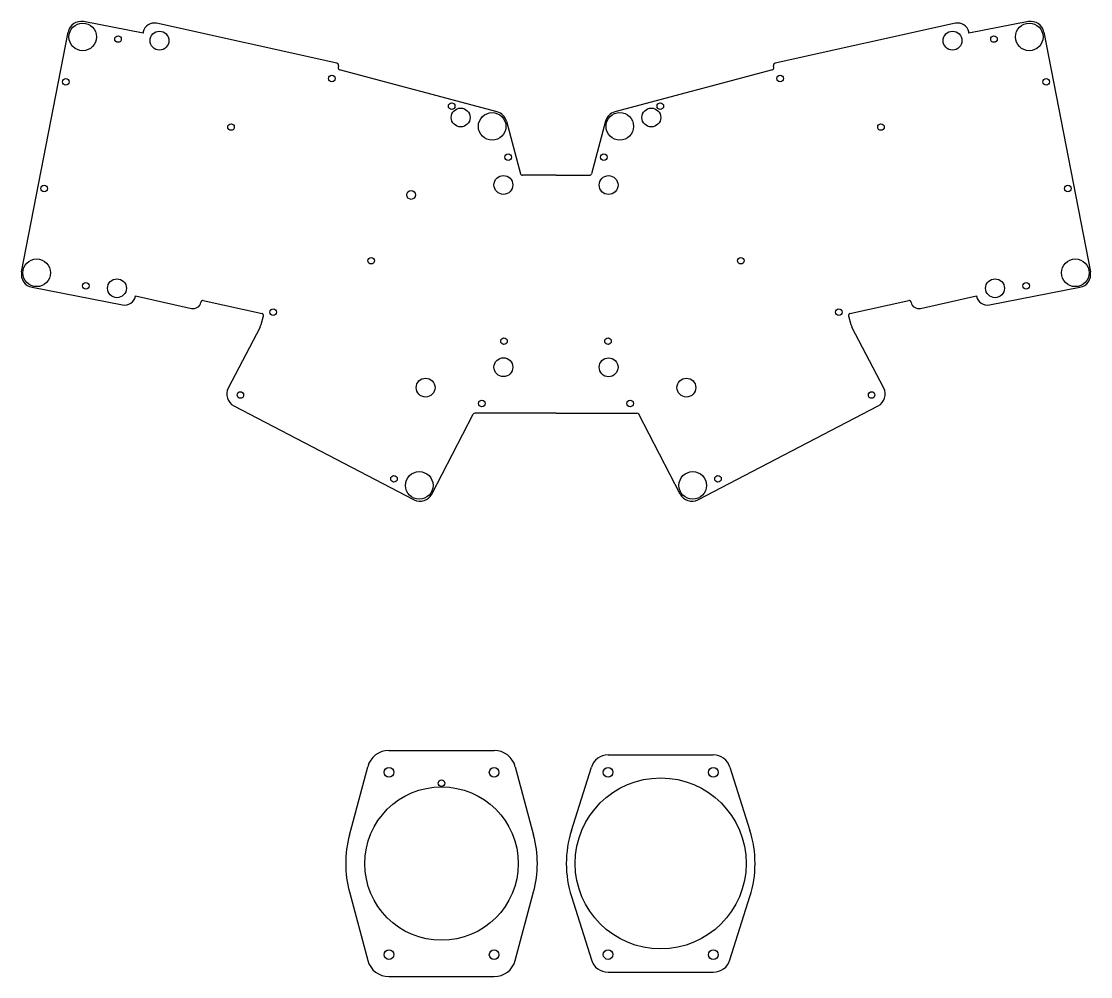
# Model space of a CAD drawing. Extents: x 28 to 272, y -552 to -34.
# Drawn here: x 28 to 272, y -552.2 to -334.4 of the extents above; entities that cross this region are included whole.
import ezdxf

# ---------------------------------------------------------------- set-up
doc = ezdxf.new("R2010")
doc.units = 0
doc.layers.add('BLACK', color=7, linetype='CONTINUOUS')

msp = doc.modelspace()

# ---------------------------------------------------------------- linework, layer by layer
at = {"layer": 'BLACK', "linetype": 'CONTINUOUS'}
for p, q in [((55.792043, -337.108007), (42.230986, -334.472004)), ((100.025975, -343.979395), (58.844477, -334.849677)), ((241.155547, -334.849677), (199.974049, -343.979395)), ((257.769038, -334.472004), (244.207981, -337.108007)), ((28.081813, -391.540657), (38.713677, -336.844459)), ((55.849311, -336.813392), (55.792043, -337.108007)), ((244.207981, -337.108007), (244.150713, -336.813392)), ((261.286347, -336.844459), (271.918211, -391.540657)), ((100.405902, -344.575765), (100.321724, -344.955458)), ((136.578292, -355.066421), (100.608715, -345.428404)), ((199.391309, -345.428404), (163.421732, -355.066421)), ((199.6783, -344.955458), (199.594122, -344.575765)), ((138.699612, -357.18774), (141.904235, -369.147547)), ((161.300412, -357.18774), (158.095789, -369.147547)), ((150.000012, -369.518137), (142.387198, -369.518137)), ((150.000012, -369.518137), (157.612826, -369.518137)), ((30.454268, -395.057966), (51.124468, -399.075846)), ((248.875556, -399.075846), (269.545756, -395.057966)), ((54.055558, -397.0988), (54.070749, -397.020652)), ((54.070749, -397.020652), (66.844968, -399.852628)), ((233.155056, -399.852628), (245.929275, -397.020652)), ((245.929275, -397.020652), (245.944466, -397.0988)), ((68.991891, -398.484885), (69.013755, -398.386262)), ((69.49085, -398.082319), (82.930036, -401.061715)), ((217.069988, -401.061715), (230.509174, -398.082319)), ((230.986269, -398.386262), (231.008133, -398.484885)), ((82.707372, -403.505598), (83.229829, -401.555762)), ((216.770195, -401.555762), (217.292652, -403.505598)), ((82.470626, -404.114387), (75.221062, -418.040668)), ((224.778962, -418.040668), (217.529398, -404.114387)), ((76.496848, -422.086947), (117.61433, -443.491351)), ((121.660609, -442.215565), (131.136128, -424.013263)), ((150.000012, -423.744137), (131.579633, -423.744137)), ((150.000012, -423.744137), (168.420391, -423.744137)), ((178.339415, -442.215565), (168.863896, -424.013263)), ((182.385694, -443.491351), (223.503176, -422.086947)), ((111.881629, -500.672895), (123.881659, -500.672894)), ((123.881659, -500.672894), (135.881689, -500.672895)), ((161.881689, -501.672895), (173.881689, -501.672895)), ((173.881689, -501.672895), (185.881689, -501.672895)), ((102.869788, -519.987029), (107.052, -504.3788)), ((140.711318, -504.3788), (144.89353, -519.987029)), ((153.504514, -518.93986), (158.066821, -504.470072)), ((189.696557, -504.470072), (194.258864, -518.93986)), ((102.869788, -532.927981), (107.052, -548.53621)), ((140.711318, -548.53621), (144.89353, -532.927981)), ((153.504514, -533.97515), (158.066821, -548.444938)), ((189.696557, -548.444938), (194.258864, -533.97515)), ((161.881689, -551.242115), (173.881689, -551.242115)), ((173.881689, -551.242115), (185.881689, -551.242115)), ((111.881629, -552.242115), (123.881659, -552.242116)), ((123.881659, -552.242116), (135.881689, -552.242115))]:
    msp.add_line(p, q, dxfattribs=at)
at = {"layer": 'BLACK'}
for centre, radius in [((42.029402, -337.950048), 3.15), ((257.970622, -337.950048), 3.15), ((50.072612, -338.441337), 0.75), ((59.52594, -338.811084), 2.15), ((240.474084, -338.811084), 2.15), ((249.926612, -338.441337), 0.75), ((38.160012, -348.194937), 0.75), ((98.840612, -347.458337), 0.75), ((201.158612, -347.458337), 0.75), ((261.839212, -348.194937), 0.75), ((126.198812, -353.738537), 0.75), ((173.800412, -353.738537), 0.75), ((128.250078, -356.333655), 2.15), ((135.434418, -358.367135), 3.15), ((164.557612, -358.353337), 3.15), ((171.749946, -356.333655), 2.15), ((75.853612, -358.507337), 0.75), ((224.145612, -358.507337), 0.75), ((139.099612, -365.365337), 0.75), ((160.899612, -365.365337), 0.75), ((138.000012, -371.707497), 2.15), ((162.000012, -371.733737), 2.15), ((33.232412, -372.528137), 0.75), ((116.933013, -373.995937), 1), ((266.766812, -372.528137), 0.75), ((31.514824, -391.747891), 3.15), ((107.806812, -388.987337), 0.75), ((192.192412, -388.987337), 0.75), ((268.4852, -391.747891), 3.15), ((42.706612, -394.702337), 0.75), ((49.838179, -395.268994), 2.15), ((250.161845, -395.268994), 2.15), ((257.292612, -394.702337), 0.75), ((85.454812, -400.722137), 0.75), ((214.544412, -400.722137), 0.75), ((138.134412, -407.326137), 0.75), ((161.864812, -407.326137), 0.75), ((138.000012, -413.276717), 2.15), ((162.000012, -413.302957), 2.15), ((120.249078, -417.928655), 2.15), ((179.750946, -417.928655), 2.15), ((77.987212, -419.619737), 0.75), ((222.012012, -419.619737), 0.75), ((133.105212, -421.550137), 0.75), ((166.894012, -421.550137), 0.75), ((113.039212, -438.720537), 0.75), ((118.801707, -440.23564), 3.15), ((181.198317, -440.23564), 3.15), ((186.960012, -438.720537), 0.75), ((111.881689, -505.646655), 1.1), ((135.881689, -505.672895), 1.1), ((161.881689, -505.646655), 1.1), ((185.881689, -505.672895), 1.1), ((123.881689, -508.157505), 0.75), ((173.881689, -526.431265), 19.5), ((123.881689, -526.457505), 17.5), ((111.881689, -547.215875), 1.1), ((135.881689, -547.242115), 1.1), ((161.881689, -547.215875), 1.1), ((185.881689, -547.242115), 1.1)]:
    msp.add_circle(centre, radius, dxfattribs=at)
for centre, radius, start, end in [((41.658619, -337.416976), 3.000077, 79.00145418, 168.99853277), ((58.30334, -337.29035), 2.499949, 77.49881806, 169.00128047), ((241.6965, -337.2906), 2.500147, 11.00353898, 102.49582504), ((258.3414, -337.417), 3.0001, 11.00189893, 100.99836464), ((99.9176, -344.4676), 0.500089, -12.49005177, 77.48405422), ((100.7122, -345.0421), 0.399925, -192.51056662, -104.99656186), ((199.2878, -345.042), 0.399975, -75.00382393, 12.49583717), ((200.0823, -344.4675), 0.500039, -257.49544337, -167.49568833), ((135.8018, -357.9642), 3.00001, 14.99988221, 74.99936434), ((164.1982, -357.9643), 3.000037, 104.99969861, 164.9981544), ((142.3872, -369.0181), 0.500037, -164.99591372, -90.00022917), ((157.6128, -369.0182), 0.500009, -89.99702024, -14.99230601), ((31.026607, -392.113143), 2.999926, -191.00142546, -100.9985638), ((268.9734, -392.1131), 2.999934, -79.00127417, 11.00055733), ((51.60154, -396.62186), 2.499935, -101.00147232, -10.99836267), ((248.3984, -396.622), 2.499808, -169.00441988, -78.99602542), ((67.23464, -398.09543), 1.799891, -102.50343672, -12.49632754), ((69.4044, -398.473), 0.400159, 77.52263227, 167.48125595), ((230.5958, -398.4727), 0.399877, 12.48225127, 102.51127713), ((232.7654, -398.0954), 1.799912, -167.50285031, -77.49726727), ((82.8434, -401.4523), 0.400078, -14.98874723, 77.49365369), ((217.1566, -401.4522), 0.400042, -257.49390806, -164.99652863), ((79.8101, -402.7293), 2.999471, -27.50177615, -14.99956284), ((220.1905, -402.7291), 3.000081, -164.99959474, -152.49991563), ((77.882, -419.4259), 2.99997, -207.50059893, -117.4982824), ((222.118, -419.4259), 2.999931, -62.50131102, 27.50038727), ((131.5797, -424.2442), 0.500088, 90.00767667, 152.49715119), ((168.4204, -424.2442), 0.500063, 27.50687038, 90.00103119), ((118.9996, -440.8303), 2.999988, -117.50024614, -27.50053183), ((181.0004, -440.8304), 2.99995, -152.50095062, -62.49846538), ((111.88153, -505.672766), 4.999871, 89.99886551, 165.00113638), ((135.8817, -505.6729), 5.000005, 15.00008586, 90.00012605), ((161.8817, -505.6729), 4.000012, 90.00015756, 162.49998263), ((185.8816, -505.6731), 4.000205, 17.50241351, 89.99872523), ((177.347486, -526.457505), 25.000046, -197.49996679, -162.50003321), ((170.4161, -526.4575), 24.999846, -17.50012106, 17.50009921), ((127.018001, -526.457505), 25.000065, -194.99995977, -165.00004023), ((120.745375, -526.457505), 25.000009, -14.99999418, 14.99999418), ((111.88173, -547.24198), 5.000135, -164.99880741, -90.00115734), ((135.88188, -547.24237), 4.999749, -90.00218881, -14.99774174), ((161.8818, -547.242), 4.000115, -162.49891069, -90.00158991), ((185.8817, -547.2421), 3.999994, -90.00015756, -17.50024874)]:
    msp.add_arc(centre, radius, start, end, dxfattribs=at)

doc.saveas('drawing.dxf')
